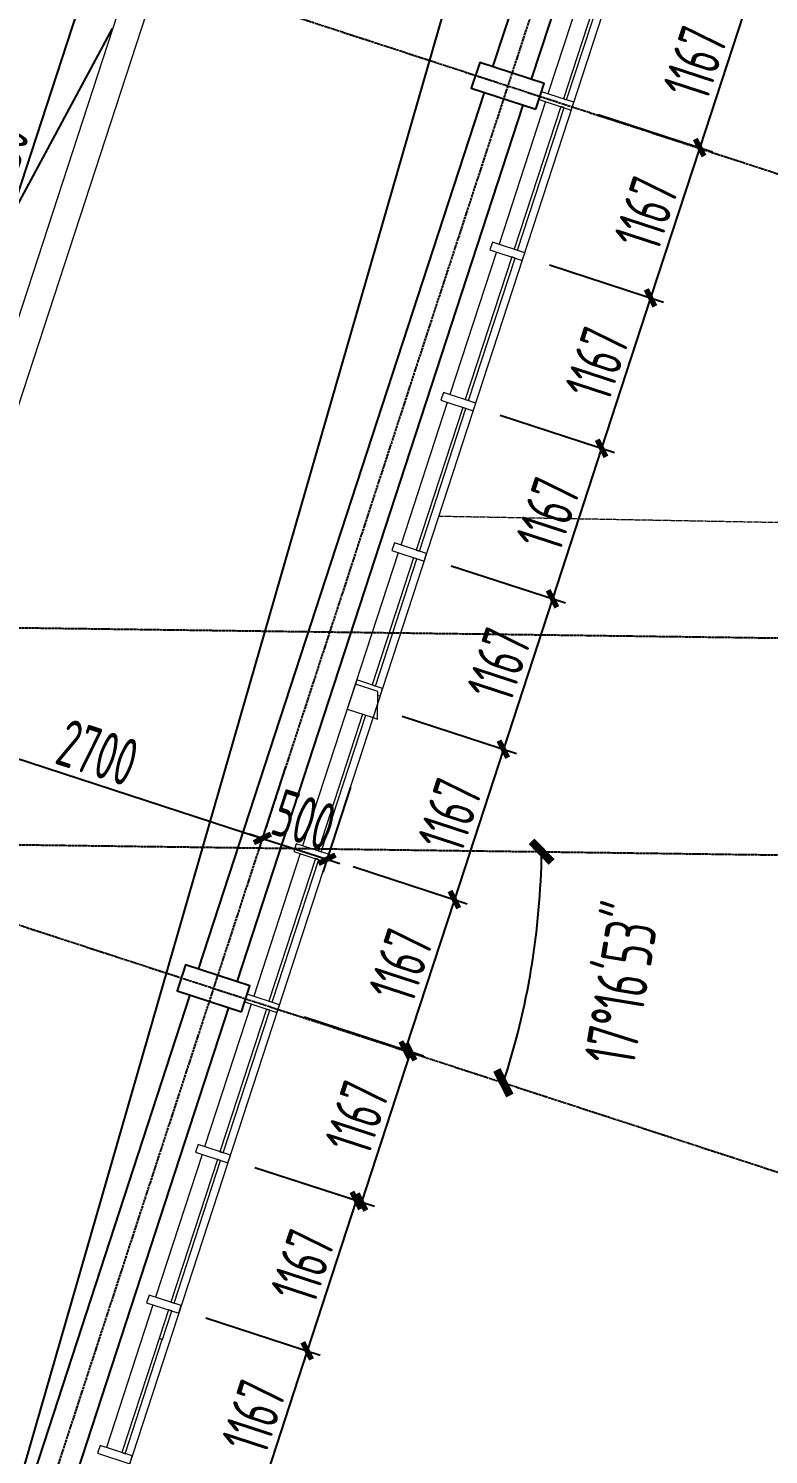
# Model space of a CAD drawing. Header units: millimetres. Extents: x 11515858 to 24947533, y -12784974 to -6116114.
# Drawn here: x 11861094 to 11866547, y -6355114 to -6344598 of the extents above; entities that cross this region are included whole.
import ezdxf

# ---------------------------------------------------------------- set-up
doc = ezdxf.new("R2010")
doc.units = ezdxf.units.MM
doc.header["$LTSCALE"] = 10
for name, pattern in [('A2-RG-AXIS$0$CENTER', [2, 1.25, -0.25, 0.25, -0.25]), ('A2-RG-AXIS$0$DOTE', [2.42, 2, -0.2, 0.02, -0.2]), ('A2-RI-F2$0$Overhead 1_16_', [2.579687, 1.5875, -0.992188])]:
    doc.linetypes.add(name, pattern=pattern)
for name, color, linetype in [('A2-RB-F2$0$A-DIMS-100', 1, 'Continuous'), ('A2-RG-AXIS$0$A-DIMS-100', 1, 'Continuous'), ('A2-RG-AXIS$0$A-GRID', 1, 'A2-RG-AXIS$0$CENTER'), ('A2-RI-F2$0$A-BEAM-PLAN-S', 2, 'Continuous'), ('A2-RI-F2$0$A-COLS-PLAN-C', 7, 'Continuous'), ('A2-RI-F2$0$A-STRS', 50, 'Continuous'), ('A2-RI-F2$0$A-SYMB-VOID', 35, 'Continuous')]:
    doc.layers.add(name, color=color, linetype=linetype)
for name, color, linetype, lineweight in [('A2-RI-F2$0$A-FLOR-OVHD', 8, 'A2-RI-F2$0$Overhead 1_16_', 5), ('A2-RI-F2$0$A-FLOR-STRS', 2, 'Continuous', 5), ('A2-RI-F2$0$A-GENM', 6, 'Continuous', 9), ('A2-RI-F2$0$A-GLAZ', 140, 'Continuous', 5), ('A2-RI-F2$0$A-GLAZ-CWMG', 3, 'Continuous', 5), ('A2-RI-F2$0$A-WALL', 7, 'Continuous', 5)]:
    doc.layers.add(name, color=color, linetype=linetype, lineweight=lineweight)
doc.styles.add('A2-RB-F2$0$XD2008', font='hzs.shx', dxfattribs={"width": 0.7, "bigfont": 'hztxt.shx'})
doc.styles.add('A2-RG-AXIS$0$XD2008', font='hzs.shx', dxfattribs={"width": 0.7, "bigfont": 'hztxt.shx'})
doc.dimstyles.new('A2-RB-F2$0$XD100$0', dxfattribs={"dimscale": 100, "dimtxt": 3.5, "dimasz": 1, "dimexe": 1, "dimexo": 2, "dimgap": 0.5, "dimtad": 1, "dimdec": 0, "dimdsep": 46, "dimtxsty": 'A2-RB-F2$0$XD2008', "dimblk1": 'A2-RB-F2$0$_ArchTick', "dimblk2": 'A2-RB-F2$0$_ArchTick', "dimsah": 1, "dimcen": 2.5, "dimclrt": 4, "dimaunit": 1, "dimadec": 0, "dimazin": 0, "dimtfac": 1, "dimtdec": 0, "dimtix": 1, "dimtmove": 1, "dimatfit": 3, "dimfxl": 0, "dimtolj": 1, "dimtzin": 0, "dimarcsym": 0})
doc.dimstyles.new('A2-RG-AXIS$0$XD150', dxfattribs={"dimscale": 300, "dimtxt": 2.5, "dimasz": 1.5, "dimexe": 1, "dimexo": 2, "dimgap": 0.5, "dimtad": 1, "dimdec": 0, "dimdsep": 46, "dimtxsty": 'A2-RG-AXIS$0$XD2008', "dimcen": 2.5, "dimclrt": 4, "dimaunit": 1, "dimadec": 3, "dimazin": 0, "dimtfac": 1, "dimtdec": 0, "dimtmove": 2, "dimatfit": 3, "dimfxl": 0, "dimtolj": 1, "dimtzin": 0, "dimarcsym": 0})

# ---------------------------------------------------------------- blocks, each defined once
blk = doc.blocks.new('A2-RG-AXIS$0$_ArchTick')
at = {"color": 0, "linetype": 'ByBlock', "const_width": 0.4}
blk.add_lwpolyline([(-0.5, -0.5), (0.5, 0.5)], dxfattribs=at)
blk = doc.blocks.new('*D1312')
at = {"layer": 'A2-RG-AXIS$0$A-DIMS-100', "color": 0, "lineweight": -2, "ltscale": 3, "transparency": 16777216}
blk.add_arc((11859129, -6350592), 5747, 341.947, 359.2286, dxfattribs=at)
at = {"layer": 'Defpoints', "color": 0, "ltscale": 3, "transparency": 16777216}
for p in [(11834459, -6342551), (11835567, -6350275), (11872705, -6350775), (11864744, -6351816), (11872420, -6354924)]:
    blk.add_point(p, dxfattribs=at)
at = {"layer": 'A2-RG-AXIS$0$A-DIMS-100', "color": 0, "lineweight": -2, "ltscale": 3, "transparency": 16777216, "xscale": 150, "yscale": 150, "zscale": 150}
for p, rotation in [((11864875, -6350669), 89.22855370033292), ((11864593, -6352373), 251.9470404933478)]:
    blk.add_blockref('A2-RG-AXIS$0$_ArchTick', p, dxfattribs=dict(at, rotation=rotation))
at = {"layer": 'A2-RG-AXIS$0$A-DIMS-100', "color": 4, "ltscale": 3, "transparency": 16777216, "insert": (11865469, -6351643), "char_height": 375, "attachment_point": 5, "rotation": 80.5878, "style": 'A2-RG-AXIS$0$XD2008'}
blk.add_mtext('\\A1;17°16\'53"', dxfattribs=at)
blk = doc.blocks.new('A2-RB-F2$0$_ArchTick')
at = {"color": 0, "linetype": 'ByBlock', "const_width": 0.4}
blk.add_lwpolyline([(-0.5, -0.5), (0.5, 0.5)], dxfattribs=at)
blk = doc.blocks.new('*D1709')
at = {"layer": 'A2-RB-F2$0$A-DIMS-100', "color": 0, "lineweight": -2, "transparency": 16777216}
for p, q in [((11860424, -6349200), (11860219, -6349829)), ((11860250, -6349734), (11862817, -6350571)), ((11862991, -6350037), (11862786, -6350666))]:
    blk.add_line(p, q, dxfattribs=at)
at = {"layer": 'Defpoints', "color": 0, "transparency": 16777216}
for p in [(11860486, -6349010), (11863053, -6349847), (11862817, -6350571)]:
    blk.add_point(p, dxfattribs=at)
at = {"layer": 'A2-RB-F2$0$A-DIMS-100', "color": 0, "lineweight": -2, "transparency": 16777216, "xscale": 100, "yscale": 100, "zscale": 100}
for p, rotation in [((11860250, -6349734), 161.9469883693022), ((11862817, -6350571), 341.9469883693022)]:
    blk.add_blockref('A2-RB-F2$0$_ArchTick', p, dxfattribs=dict(at, rotation=rotation))
at = {"layer": 'A2-RB-F2$0$A-DIMS-100', "color": 4, "transparency": 16777216, "insert": (11861603, -6349938), "char_height": 350, "attachment_point": 5, "rotation": 341.947, "style": 'A2-RB-F2$0$XD2008'}
blk.add_mtext('\\A1;2700', dxfattribs=at)
blk = doc.blocks.new('*D1511')
at = {"layer": 'A2-RB-F2$0$A-DIMS-100', "color": 0, "lineweight": -2, "transparency": 16777216}
for p, q in [((11861678, -6344061), (11861501, -6344003)), ((11860527, -6347314), (11861596, -6344034)), ((11860609, -6347341), (11860432, -6347283))]:
    blk.add_line(p, q, dxfattribs=at)
at = {"layer": 'Defpoints', "color": 0, "transparency": 16777216}
for p in [(11861596, -6344034), (11861869, -6344123), (11860799, -6347403)]:
    blk.add_point(p, dxfattribs=at)
at = {"layer": 'A2-RB-F2$0$A-DIMS-100', "color": 0, "lineweight": -2, "transparency": 16777216, "xscale": 100, "yscale": 100, "zscale": 100}
for p, rotation in [((11861596, -6344034), 71.94700741491974), ((11860527, -6347314), 251.9470074149197)]:
    blk.add_blockref('A2-RB-F2$0$_ArchTick', p, dxfattribs=dict(at, rotation=rotation))
at = {"layer": 'A2-RB-F2$0$A-DIMS-100', "color": 4, "transparency": 16777216, "insert": (11860848, -6345604), "char_height": 350, "attachment_point": 5, "rotation": 71.947, "style": 'A2-RB-F2$0$XD2008'}
blk.add_mtext('\\A1;3450', dxfattribs=at)
blk = doc.blocks.new('*D1522')
at = {"layer": 'A2-RB-F2$0$A-DIMS-100', "color": 0, "lineweight": -2, "transparency": 16777216}
for p, q in [((11862991, -6350037), (11862786, -6350666)), ((11863466, -6350192), (11863262, -6350821)), ((11862817, -6350571), (11862722, -6350540)), ((11862817, -6350571), (11863293, -6350725)), ((11863293, -6350725), (11863388, -6350756))]:
    blk.add_line(p, q, dxfattribs=at)
at = {"layer": 'Defpoints', "color": 0, "transparency": 16777216}
for p in [(11863053, -6349847), (11863528, -6350002), (11863293, -6350725)]:
    blk.add_point(p, dxfattribs=at)
at = {"layer": 'A2-RB-F2$0$A-DIMS-100', "color": 0, "lineweight": -2, "transparency": 16777216, "xscale": 100, "yscale": 100, "zscale": 100}
for p, rotation in [((11862817, -6350571), 341.9470404932117), ((11863293, -6350725), 161.9470404932117)]:
    blk.add_blockref('A2-RB-F2$0$_ArchTick', p, dxfattribs=dict(at, rotation=rotation))
at = {"layer": 'A2-RB-F2$0$A-DIMS-100', "color": 4, "transparency": 16777216, "insert": (11863125, -6350434), "char_height": 350, "attachment_point": 5, "rotation": 341.947, "style": 'A2-RB-F2$0$XD2008'}
blk.add_mtext('\\A1;500', dxfattribs=at)
blk = doc.blocks.new('*D2048')
at = {"layer": 'A2-RB-F2$0$A-DIMS-100', "color": 0, "lineweight": -2, "transparency": 16777216}
for p, q in [((11864208, -6348560), (11865050, -6348835)), ((11864955, -6348804), (11864593, -6349913)), ((11863847, -6349669), (11864689, -6349944))]:
    blk.add_line(p, q, dxfattribs=at)
at = {"layer": 'Defpoints', "color": 0, "transparency": 16777216}
for p in [(11864018, -6348498), (11863657, -6349607), (11864593, -6349913)]:
    blk.add_point(p, dxfattribs=at)
at = {"layer": 'A2-RB-F2$0$A-DIMS-100', "color": 0, "lineweight": -2, "transparency": 16777216, "xscale": 100, "yscale": 100, "zscale": 100}
for p, rotation in [((11864955, -6348804), 71.94704049338493), ((11864593, -6349913), 251.9470404933849)]:
    blk.add_blockref('A2-RB-F2$0$_ArchTick', p, dxfattribs=dict(at, rotation=rotation))
at = {"layer": 'A2-RB-F2$0$A-DIMS-100', "color": 4, "transparency": 16777216, "insert": (11864560, -6349288), "char_height": 350, "attachment_point": 5, "rotation": 71.947, "style": 'A2-RB-F2$0$XD2008'}
blk.add_mtext('\\A1;1167', dxfattribs=at)
blk = doc.blocks.new('*D2049')
at = {"layer": 'A2-RB-F2$0$A-DIMS-100', "color": 0, "lineweight": -2, "transparency": 16777216}
for p, q in [((11863847, -6349669), (11864689, -6349944)), ((11864593, -6349913), (11864232, -6351022)), ((11863485, -6350779), (11864327, -6351053))]:
    blk.add_line(p, q, dxfattribs=at)
at = {"layer": 'Defpoints', "color": 0, "transparency": 16777216}
for p in [(11863657, -6349607), (11863295, -6350717), (11864232, -6351022)]:
    blk.add_point(p, dxfattribs=at)
at = {"layer": 'A2-RB-F2$0$A-DIMS-100', "color": 0, "lineweight": -2, "transparency": 16777216, "xscale": 100, "yscale": 100, "zscale": 100}
for p, rotation in [((11864593, -6349913), 71.94704049329572), ((11864232, -6351022), 251.9470404932957)]:
    blk.add_blockref('A2-RB-F2$0$_ArchTick', p, dxfattribs=dict(at, rotation=rotation))
at = {"layer": 'A2-RB-F2$0$A-DIMS-100', "color": 4, "transparency": 16777216, "insert": (11864199, -6350398), "char_height": 350, "attachment_point": 5, "rotation": 71.947, "style": 'A2-RB-F2$0$XD2008'}
blk.add_mtext('\\A1;1167', dxfattribs=at)
blk = doc.blocks.new('*D2050')
at = {"layer": 'A2-RB-F2$0$A-DIMS-100', "color": 0, "lineweight": -2, "transparency": 16777216}
for p, q in [((11863485, -6350779), (11864327, -6351053)), ((11864232, -6351022), (11863870, -6352131)), ((11863124, -6351888), (11863965, -6352162))]:
    blk.add_line(p, q, dxfattribs=at)
at = {"layer": 'Defpoints', "color": 0, "transparency": 16777216}
for p in [(11863295, -6350717), (11862934, -6351826), (11863870, -6352131)]:
    blk.add_point(p, dxfattribs=at)
at = {"layer": 'A2-RB-F2$0$A-DIMS-100', "color": 0, "lineweight": -2, "transparency": 16777216, "xscale": 100, "yscale": 100, "zscale": 100}
for p, rotation in [((11864232, -6351022), 71.94704049331338), ((11863870, -6352131), 251.9470404933134)]:
    blk.add_blockref('A2-RB-F2$0$_ArchTick', p, dxfattribs=dict(at, rotation=rotation))
at = {"layer": 'A2-RB-F2$0$A-DIMS-100', "color": 4, "transparency": 16777216, "insert": (11863837, -6351507), "char_height": 350, "attachment_point": 5, "rotation": 71.947, "style": 'A2-RB-F2$0$XD2008'}
blk.add_mtext('\\A1;1167', dxfattribs=at)
blk = doc.blocks.new('*D2051')
at = {"layer": 'A2-RB-F2$0$A-DIMS-100', "color": 0, "lineweight": -2, "transparency": 16777216}
for p, q in [((11863124, -6351888), (11864004, -6352175)), ((11863909, -6352144), (11863548, -6353253)), ((11862762, -6352997), (11863643, -6353284))]:
    blk.add_line(p, q, dxfattribs=at)
at = {"layer": 'Defpoints', "color": 0, "transparency": 16777216}
for p in [(11862934, -6351826), (11862572, -6352935), (11863548, -6353253)]:
    blk.add_point(p, dxfattribs=at)
at = {"layer": 'A2-RB-F2$0$A-DIMS-100', "color": 0, "lineweight": -2, "transparency": 16777216, "xscale": 100, "yscale": 100, "zscale": 100}
for p, rotation in [((11863909, -6352144), 71.94704049338493), ((11863548, -6353253), 251.9470404933849)]:
    blk.add_blockref('A2-RB-F2$0$_ArchTick', p, dxfattribs=dict(at, rotation=rotation))
at = {"layer": 'A2-RB-F2$0$A-DIMS-100', "color": 4, "transparency": 16777216, "insert": (11863514, -6352629), "char_height": 350, "attachment_point": 5, "rotation": 71.947, "style": 'A2-RB-F2$0$XD2008'}
blk.add_mtext('\\A1;1167', dxfattribs=at)
blk = doc.blocks.new('*D2052')
at = {"layer": 'A2-RB-F2$0$A-DIMS-100', "color": 0, "lineweight": -2, "transparency": 16777216}
for p, q in [((11862762, -6352997), (11863604, -6353272)), ((11863509, -6353241), (11863147, -6354350)), ((11862401, -6354106), (11863242, -6354381))]:
    blk.add_line(p, q, dxfattribs=at)
at = {"layer": 'Defpoints', "color": 0, "transparency": 16777216}
for p in [(11862572, -6352935), (11862211, -6354044), (11863147, -6354350)]:
    blk.add_point(p, dxfattribs=at)
at = {"layer": 'A2-RB-F2$0$A-DIMS-100', "color": 0, "lineweight": -2, "transparency": 16777216, "xscale": 100, "yscale": 100, "zscale": 100}
for p, rotation in [((11863509, -6353241), 71.94704049328381), ((11863147, -6354350), 251.9470404932838)]:
    blk.add_blockref('A2-RB-F2$0$_ArchTick', p, dxfattribs=dict(at, rotation=rotation))
at = {"layer": 'A2-RB-F2$0$A-DIMS-100', "color": 4, "transparency": 16777216, "insert": (11863114, -6353725), "char_height": 350, "attachment_point": 5, "rotation": 71.947, "style": 'A2-RB-F2$0$XD2008'}
blk.add_mtext('\\A1;1167', dxfattribs=at)
blk = doc.blocks.new('*D2053')
at = {"layer": 'A2-RB-F2$0$A-DIMS-100', "color": 0, "lineweight": -2, "transparency": 16777216}
for p, q in [((11862401, -6354106), (11863242, -6354381)), ((11863147, -6354350), (11862786, -6355459)), ((11862039, -6355216), (11862881, -6355490))]:
    blk.add_line(p, q, dxfattribs=at)
at = {"layer": 'Defpoints', "color": 0, "transparency": 16777216}
for p in [(11862211, -6354044), (11861849, -6355154), (11862786, -6355459)]:
    blk.add_point(p, dxfattribs=at)
at = {"layer": 'A2-RB-F2$0$A-DIMS-100', "color": 0, "lineweight": -2, "transparency": 16777216, "xscale": 100, "yscale": 100, "zscale": 100}
for p, rotation in [((11863147, -6354350), 71.94704049338493), ((11862786, -6355459), 251.9470404933849)]:
    blk.add_blockref('A2-RB-F2$0$_ArchTick', p, dxfattribs=dict(at, rotation=rotation))
at = {"layer": 'A2-RB-F2$0$A-DIMS-100', "color": 4, "transparency": 16777216, "insert": (11862753, -6354835), "char_height": 350, "attachment_point": 5, "rotation": 71.947, "style": 'A2-RB-F2$0$XD2008'}
blk.add_mtext('\\A1;1167', dxfattribs=at)
blk = doc.blocks.new('*D2013')
at = {"layer": 'A2-RB-F2$0$A-DIMS-100', "color": 0, "lineweight": -2, "transparency": 16777216}
for p, q in [((11865655, -6344123), (11866496, -6344398)), ((11866401, -6344367), (11866040, -6345476)), ((11865293, -6345232), (11866135, -6345507))]:
    blk.add_line(p, q, dxfattribs=at)
at = {"layer": 'Defpoints', "color": 0, "transparency": 16777216}
for p in [(11865464, -6344061), (11865103, -6345170), (11866040, -6345476)]:
    blk.add_point(p, dxfattribs=at)
at = {"layer": 'A2-RB-F2$0$A-DIMS-100', "color": 0, "lineweight": -2, "transparency": 16777216, "xscale": 100, "yscale": 100, "zscale": 100}
for p, rotation in [((11866401, -6344367), 71.94704049328381), ((11866040, -6345476), 251.9470404932838)]:
    blk.add_blockref('A2-RB-F2$0$_ArchTick', p, dxfattribs=dict(at, rotation=rotation))
at = {"layer": 'A2-RB-F2$0$A-DIMS-100', "color": 4, "transparency": 16777216, "insert": (11866006, -6344851), "char_height": 350, "attachment_point": 5, "rotation": 71.947, "style": 'A2-RB-F2$0$XD2008'}
blk.add_mtext('\\A1;1167', dxfattribs=at)
blk = doc.blocks.new('*D2014')
at = {"layer": 'A2-RB-F2$0$A-DIMS-100', "color": 0, "lineweight": -2, "transparency": 16777216}
for p, q in [((11865293, -6345232), (11866135, -6345507)), ((11866040, -6345476), (11865678, -6346585)), ((11864932, -6346342), (11865773, -6346616))]:
    blk.add_line(p, q, dxfattribs=at)
at = {"layer": 'Defpoints', "color": 0, "transparency": 16777216}
for p in [(11865103, -6345170), (11864741, -6346280), (11865678, -6346585)]:
    blk.add_point(p, dxfattribs=at)
at = {"layer": 'A2-RB-F2$0$A-DIMS-100', "color": 0, "lineweight": -2, "transparency": 16777216, "xscale": 100, "yscale": 100, "zscale": 100}
for p, rotation in [((11866040, -6345476), 71.94704049338493), ((11865678, -6346585), 251.9470404933849)]:
    blk.add_blockref('A2-RB-F2$0$_ArchTick', p, dxfattribs=dict(at, rotation=rotation))
at = {"layer": 'A2-RB-F2$0$A-DIMS-100', "color": 4, "transparency": 16777216, "insert": (11865645, -6345961), "char_height": 350, "attachment_point": 5, "rotation": 71.947, "style": 'A2-RB-F2$0$XD2008'}
blk.add_mtext('\\A1;1167', dxfattribs=at)
blk = doc.blocks.new('*D2015')
at = {"layer": 'A2-RB-F2$0$A-DIMS-100', "color": 0, "lineweight": -2, "transparency": 16777216}
for p, q in [((11864932, -6346342), (11865773, -6346616)), ((11865678, -6346585), (11865317, -6347694)), ((11864570, -6347451), (11865412, -6347725))]:
    blk.add_line(p, q, dxfattribs=at)
at = {"layer": 'Defpoints', "color": 0, "transparency": 16777216}
for p in [(11864741, -6346280), (11864380, -6347389), (11865317, -6347694)]:
    blk.add_point(p, dxfattribs=at)
at = {"layer": 'A2-RB-F2$0$A-DIMS-100', "color": 0, "lineweight": -2, "transparency": 16777216, "xscale": 100, "yscale": 100, "zscale": 100}
for p, rotation in [((11865678, -6346585), 71.94704049337078), ((11865317, -6347694), 251.9470404933707)]:
    blk.add_blockref('A2-RB-F2$0$_ArchTick', p, dxfattribs=dict(at, rotation=rotation))
at = {"layer": 'A2-RB-F2$0$A-DIMS-100', "color": 4, "transparency": 16777216, "insert": (11865283, -6347070), "char_height": 350, "attachment_point": 5, "rotation": 71.947, "style": 'A2-RB-F2$0$XD2008'}
blk.add_mtext('\\A1;1167', dxfattribs=at)
blk = doc.blocks.new('*D2016')
at = {"layer": 'A2-RB-F2$0$A-DIMS-100', "color": 0, "lineweight": -2, "transparency": 16777216}
for p, q in [((11864570, -6347451), (11865412, -6347725)), ((11865317, -6347694), (11864955, -6348804)), ((11864208, -6348560), (11865050, -6348835))]:
    blk.add_line(p, q, dxfattribs=at)
at = {"layer": 'Defpoints', "color": 0, "transparency": 16777216}
for p in [(11864380, -6347389), (11864018, -6348498), (11864955, -6348804)]:
    blk.add_point(p, dxfattribs=at)
at = {"layer": 'A2-RB-F2$0$A-DIMS-100', "color": 0, "lineweight": -2, "transparency": 16777216, "xscale": 100, "yscale": 100, "zscale": 100}
for p, rotation in [((11865317, -6347694), 71.94704049336718), ((11864955, -6348804), 251.9470404933672)]:
    blk.add_blockref('A2-RB-F2$0$_ArchTick', p, dxfattribs=dict(at, rotation=rotation))
at = {"layer": 'A2-RB-F2$0$A-DIMS-100', "color": 4, "transparency": 16777216, "insert": (11864922, -6348179), "char_height": 350, "attachment_point": 5, "rotation": 71.947, "style": 'A2-RB-F2$0$XD2008'}
blk.add_mtext('\\A1;1167', dxfattribs=at)
blk = doc.blocks.new('A2-RI-F2$0$System Panel - Glazed - Frit-5394249-Documents - Level 2')
at = {"layer": 'A2-RI-F2$0$A-GLAZ', "lineweight": 13}
for p, q in [((553, 44), (-553, 44)), ((-553, 44), (-553, 19)), ((-553, 19), (553, 19)), ((553, 19), (553, 44))]:
    blk.add_line(p, q, dxfattribs=at)
blk = doc.blocks.new('A2-RI-F2$0$System Panel - Glazed - Frit-5394096-Documents - Level 2')
at = {"layer": 'A2-RI-F2$0$A-GLAZ', "lineweight": 13}
for p, q in [((553, 44), (-553, 44)), ((-553, 44), (-553, 19)), ((-553, 19), (553, 19)), ((553, 19), (553, 44))]:
    blk.add_line(p, q, dxfattribs=at)
blk = doc.blocks.new('A2-RI-F2$0$System Panel - Glazed - Frit-5394097-Documents - Level 2')
at = {"layer": 'A2-RI-F2$0$A-GLAZ', "lineweight": 13}
for p, q in [((553, 44), (-553, 44)), ((-553, 44), (-553, 19)), ((-553, 19), (553, 19)), ((553, 19), (553, 44))]:
    blk.add_line(p, q, dxfattribs=at)
blk = doc.blocks.new('A2-RI-F2$0$System Panel - Glazed - Frit-5394098-Documents - Level 2')
at = {"layer": 'A2-RI-F2$0$A-GLAZ', "lineweight": 13}
for p, q in [((553, 44), (-553, 44)), ((-553, 44), (-553, 19)), ((-553, 19), (553, 19)), ((553, 19), (553, 44))]:
    blk.add_line(p, q, dxfattribs=at)
blk = doc.blocks.new('A2-RI-F2$0$System Panel - Glazed - Frit-5394099-Documents - Level 2')
at = {"layer": 'A2-RI-F2$0$A-GLAZ', "lineweight": 13}
for p, q in [((553, 44), (-553, 44)), ((-553, 44), (-553, 19)), ((-553, 19), (553, 19)), ((553, 19), (553, 44))]:
    blk.add_line(p, q, dxfattribs=at)
blk = doc.blocks.new('A2-RI-F2$0$System Panel - Glazed - Frit-5394100-Documents - Level 2')
at = {"layer": 'A2-RI-F2$0$A-GLAZ', "lineweight": 13}
for p, q in [((111, 44.45), (-111, 44.45)), ((-111, 44.45), (-111, 19.05)), ((-111, 19.05), (111, 19.05)), ((111, 19.05), (111, 44.45))]:
    blk.add_line(p, q, dxfattribs=at)
blk = doc.blocks.new('A2-RI-F2$0$Rectangular Mullion - 60mm x 200mm-5394086-Documents - Level 2')
at = {"layer": 'A2-RI-F2$0$A-GLAZ-CWMG', "lineweight": 20}
for p, q in [((-30, 150), (30, 150)), ((-30, -100), (-30, 150)), ((30, 150), (30, -100)), ((30, -100), (-30, -100))]:
    blk.add_line(p, q, dxfattribs=at)
blk = doc.blocks.new('A2-RI-F2$0$Rectangular Mullion - 60mm x 200mm-5394085-Documents - Level 2')
at = {"layer": 'A2-RI-F2$0$A-GLAZ-CWMG', "lineweight": 20}
for p, q in [((-30, 150), (30, 150)), ((-30, -100), (-30, 150)), ((30, 150), (30, -100)), ((30, -100), (-30, -100))]:
    blk.add_line(p, q, dxfattribs=at)
blk = doc.blocks.new('A2-RI-F2$0$System Panel - Glazed - Frit-5394109-Documents - Level 2')
at = {"layer": 'A2-RI-F2$0$A-GLAZ', "lineweight": 13}
for p, q in [((493, 44), (-493, 44)), ((-493, 44), (-493, 19)), ((-493, 19), (493, 19)), ((493, 19), (493, 44))]:
    blk.add_line(p, q, dxfattribs=at)
blk = doc.blocks.new('A2-RI-F2$0$System Panel - Glazed - Frit-5394282-Documents - Level 2')
at = {"layer": 'A2-RI-F2$0$A-GLAZ', "lineweight": 13}
for p, q in [((553, 44), (-553, 44)), ((-553, 44), (-553, 19)), ((-553, 19), (553, 19)), ((553, 19), (553, 44))]:
    blk.add_line(p, q, dxfattribs=at)
blk = doc.blocks.new('A2-RI-F2$0$System Panel - Glazed - Frit-5394279-Documents - Level 2')
at = {"layer": 'A2-RI-F2$0$A-GLAZ', "lineweight": 13}
for p, q in [((553, 44), (-553, 44)), ((-553, 44), (-553, 19)), ((-553, 19), (553, 19)), ((553, 19), (553, 44))]:
    blk.add_line(p, q, dxfattribs=at)
blk = doc.blocks.new('A2-RI-F2$0$System Panel - Glazed - Frit-5394116-Documents - Level 2')
at = {"layer": 'A2-RI-F2$0$A-GLAZ', "lineweight": 13}
for p, q in [((442.5, 44.45), (-442.5, 44.45)), ((-442.5, 44.45), (-442.5, 19.05)), ((-442.5, 19.05), (442.5, 19.05)), ((442.5, 19.05), (442.5, 44.45))]:
    blk.add_line(p, q, dxfattribs=at)
blk = doc.blocks.new('A2-RI-F2$0$Rectangular Mullion - 60mm x 200mm-V90-Documents - Level 2')
at = {"layer": 'A2-RI-F2$0$A-GLAZ-CWMG', "lineweight": 20}
for p, q in [((-30, 100), (3, 100)), ((-30, -100), (-30, 100)), ((30, -100), (-30, -100)), ((30, -82), (30, -100))]:
    blk.add_line(p, q, dxfattribs=at)
blk = doc.blocks.new('A2-RI-F2$0$System Panel - Glazed - Frit-5394117-Documents - Level 2')
at = {"layer": 'A2-RI-F2$0$A-GLAZ', "lineweight": 13}
for p, q in [((553, 44), (-507, 44)), ((-507, 19), (553, 19)), ((553, 19), (553, 44))]:
    blk.add_line(p, q, dxfattribs=at)
blk = doc.blocks.new('A2-RI-F2$0$BRAKE METAL CLOSURE - BRAKE METAL CLOSURE-4866718-Documents - Level 2')
at = {"layer": 'A2-RI-F2$0$A-GENM'}
for p, q in [((91261, -35433), (91087, -35433)), ((91087, -35433), (91087, -35627)), ((91320, -35627), (91261, -35433)), ((91087, -35627), (91287, -35627)), ((91287, -35627), (91320, -35627))]:
    blk.add_line(p, q, dxfattribs=at)
blk = doc.blocks.new('A2-RG-AXIS')
at = {"layer": 'A2-RG-AXIS$0$A-GRID', "linetype": 'A2-RG-AXIS$0$DOTE'}
for p, q in [((11872673.2, -6320331.8), (11859512.5, -6360709)), ((11836628.7, -6335895.9), (11874589.4, -6348268.9)), ((11834459.4, -6342551.3), (11872420.1, -6354924.3)), ((11835588.6, -6348674.9), (11872727, -6349175.1)), ((11835567, -6350274.8), (11872705.5, -6350774.9))]:
    blk.add_line(p, q, dxfattribs=at)
at = {"layer": 'A2-RG-AXIS$0$A-DIMS-100', "ltscale": 3}
dim = blk.add_angular_dim_2l(base=(11864743.7, -6351815.5), line1=((11834459.4, -6342551.3), (11872420.1, -6354924.3)), line2=((11835567, -6350274.8), (11872705.5, -6350774.9)), dimstyle='A2-RG-AXIS$0$XD150', override={"dimscale": 150, "dimasz": 1, "dimblk": 'A2-RG-AXIS$0$_ArchTick', "dimadec": 4}, dxfattribs=at)
dim.commit()
dim.dimension.update_dxf_attribs({"geometry": '*D1312', "text_midpoint": (11865468.5, -6351643)})
blk = doc.blocks.new('A2-RB-F2')
at = {"layer": 'A2-RB-F2$0$A-DIMS-100'}
for p1, p2, distance, picture, middle in [((11860799.4, -6347402.9), (11861868.6, -6344122.6), 286.5, '*D1511', (11860847.6, -6345604.3)), ((11865464.5, -6344061.2), (11865102.9, -6345170.5), 985.2, '*D2013', (11866006.5, -6344851.5)), ((11865102.9, -6345170.5), (11864741.4, -6346279.7), 985.2, '*D2014', (11865644.9, -6345960.7)), ((11864741.4, -6346279.7), (11864379.8, -6347389), 985.2, '*D2015', (11865283.4, -6347069.9)), ((11864379.8, -6347389), (11864018.3, -6348498.2), 985.2, '*D2016', (11864921.8, -6348179.2)), ((11864018.3, -6348498.2), (11863656.7, -6349607.5), 985.2, '*D2048', (11864560.3, -6349288.4)), ((11860486, -6349010.2), (11863053.1, -6349846.9), -761.1, '*D1709', (11861603.4, -6349938.3)), ((11863656.7, -6349607.5), (11863295.2, -6350716.7), 985.2, '*D2049', (11864198.7, -6350397.7)), ((11863053.1, -6349846.9), (11863528.4, -6350001.9), -761.1, '*D1522', (11863124.6, -6350434.1)), ((11863295.2, -6350716.7), (11862933.6, -6351826), 985.2, '*D2050', (11863837.2, -6351506.9)), ((11862933.6, -6351826), (11862572.1, -6352935.2), 1026, '*D2051', (11863514.5, -6352628.9)), ((11862572.1, -6352935.2), (11862210.5, -6354044.5), 985.2, '*D2052', (11863114.1, -6353725.4)), ((11862210.5, -6354044.5), (11861849, -6355153.7), 985.2, '*D2053', (11862752.5, -6354834.7))]:
    dim = blk.add_aligned_dim(p1=p1, p2=p2, distance=distance, dimstyle='A2-RB-F2$0$XD100$0', dxfattribs=at)
    dim.commit()
    dim.dimension.update_dxf_attribs({"geometry": picture, "text_midpoint": middle})
blk = doc.blocks.new('A2-RI-F2')
at = {"layer": 'A2-RI-F2$0$A-BEAM-PLAN-S'}
for p, q in [((11866621, -6338415), (11864514, -6344880)), ((11866907, -6338507), (11864799, -6344973)), ((11864452, -6345070), (11862345, -6351535)), ((11864737, -6345163), (11862630, -6351628)), ((11862283, -6351725), (11860351, -6357652)), ((11862568, -6351818), (11860568, -6357956))]:
    blk.add_line(p, q, dxfattribs=at)
at = {"layer": 'A2-RI-F2$0$A-COLS-PLAN-C'}
for points in [[(11864832, -6345194), (11864894, -6345004), (11864419, -6344849), (11864357, -6345039)], [(11862663, -6351849), (11862725, -6351659), (11862250, -6351504), (11862188, -6351694)]]:
    blk.add_lwpolyline(points, close=True, dxfattribs=at)
at = {"layer": 'A2-RI-F2$0$A-FLOR-OVHD', "ltscale": 0.3}
blk.add_line((11864117, -6348194), (11871959, -6348338), dxfattribs=at)
at = {"layer": 'A2-RI-F2$0$A-GLAZ-CWMG'}
for p, q in [((11870493, -6328633), (11860804, -6358359)), ((11865265, -6344028), (11864922, -6345080)), ((11864903, -6345137), (11864561, -6346189)), ((11864542, -6346246), (11864199, -6347298)), ((11864180, -6347356), (11863837, -6348408)), ((11863819, -6348465), (11863114, -6350626)), ((11863096, -6350683), (11862753, -6351735)), ((11862734, -6351793), (11862391, -6352845)), ((11862373, -6352902), (11862030, -6353954)), ((11862011, -6354011), (11861668, -6355064))]:
    blk.add_line(p, q, dxfattribs=at)
at = {"layer": 'A2-RI-F2$0$A-SYMB-VOID'}
for points in [[(11867415, -6327123), (11868507, -6329359), (11860351, -6357652)], [(11859104, -6346851), (11860566, -6346729), (11861713, -6344598)]]:
    blk.add_lwpolyline(points, dxfattribs=at)
at = {"layer": 'A2-RI-F2$0$A-WALL'}
for p, q in [((11866759, -6329766), (11859528, -6351948)), ((11865125, -6334133), (11860799, -6347403))]:
    blk.add_line(p, q, dxfattribs=at)
at = {"layer": 'A2-RI-F2$0$A-FLOR-STRS'}
blk.add_blockref('A2-RG-AXIS', (0, 0), dxfattribs=at)
at = {"layer": 'A2-RI-F2$0$A-GENM', "rotation": 341.9470404789931}
blk.add_blockref('A2-RI-F2$0$BRAKE METAL CLOSURE - BRAKE METAL CLOSURE-4866718-Documents - Level 2', (11787881, -6287518), dxfattribs=at)
at = {"layer": 'A2-RI-F2$0$A-GLAZ', "rotation": 251.9470405303409}
for name, p in [('A2-RI-F2$0$System Panel - Glazed - Frit-5394279-Documents - Level 2', (11865189, -6344585)), ('A2-RI-F2$0$System Panel - Glazed - Frit-5394249-Documents - Level 2', (11864827, -6345694)), ('A2-RI-F2$0$System Panel - Glazed - Frit-5394282-Documents - Level 2', (11864466, -6346803)), ('A2-RI-F2$0$System Panel - Glazed - Frit-5394096-Documents - Level 2', (11864104, -6347913)), ('A2-RI-F2$0$System Panel - Glazed - Frit-5394109-Documents - Level 2', (11863761, -6348965)), ('A2-RI-F2$0$System Panel - Glazed - Frit-5394117-Documents - Level 2', (11863381, -6350131)), ('A2-RI-F2$0$System Panel - Glazed - Frit-5394097-Documents - Level 2', (11863019, -6351240)), ('A2-RI-F2$0$System Panel - Glazed - Frit-5394098-Documents - Level 2', (11862658, -6352350)), ('A2-RI-F2$0$System Panel - Glazed - Frit-5394099-Documents - Level 2', (11862296, -6353459)), ('A2-RI-F2$0$System Panel - Glazed - Frit-5394100-Documents - Level 2', (11862072, -6354148)), ('A2-RI-F2$0$System Panel - Glazed - Frit-5394116-Documents - Level 2', (11861900, -6354674))]:
    blk.add_blockref(name, p, dxfattribs=at)
at = {"layer": 'A2-RI-F2$0$A-GLAZ-CWMG', "extrusion": (0, 0, -1), "rotation": 288.0529594696591}
for name, p in [('A2-RI-F2$0$Rectangular Mullion - 60mm x 200mm-5394085-Documents - Level 2', (-11865008, -6345140)), ('A2-RI-F2$0$Rectangular Mullion - 60mm x 200mm-5394085-Documents - Level 2', (-11864646, -6346249)), ('A2-RI-F2$0$Rectangular Mullion - 60mm x 200mm-5394085-Documents - Level 2', (-11864285, -6347358)), ('A2-RI-F2$0$Rectangular Mullion - 60mm x 200mm-5394085-Documents - Level 2', (-11863923, -6348467)), ('A2-RI-F2$0$Rectangular Mullion - 60mm x 200mm-V90-Documents - Level 2', (-11863599, -6349462)), ('A2-RI-F2$0$Rectangular Mullion - 60mm x 200mm-5394086-Documents - Level 2', (-11863200, -6350686)), ('A2-RI-F2$0$Rectangular Mullion - 60mm x 200mm-5394085-Documents - Level 2', (-11862839, -6351795)), ('A2-RI-F2$0$Rectangular Mullion - 60mm x 200mm-5394085-Documents - Level 2', (-11862477, -6352904)), ('A2-RI-F2$0$Rectangular Mullion - 60mm x 200mm-5394086-Documents - Level 2', (-11862115, -6354014)), ('A2-RI-F2$0$Rectangular Mullion - 60mm x 200mm-5394086-Documents - Level 2', (-11861754, -6355123))]:
    blk.add_blockref(name, p, dxfattribs=at)
at = {"layer": 'A2-RI-F2$0$A-STRS', "linetype": 'Continuous'}
blk.add_blockref('A2-RB-F2', (0, 0), dxfattribs=at)

msp = doc.modelspace()

# ---------------------------------------------------------------- block references
for name in ['A2-RI-F2', 'A2-RB-F2', 'A2-RG-AXIS']:
    msp.add_blockref(name, (0, 0))

doc.saveas('drawing.dxf')
